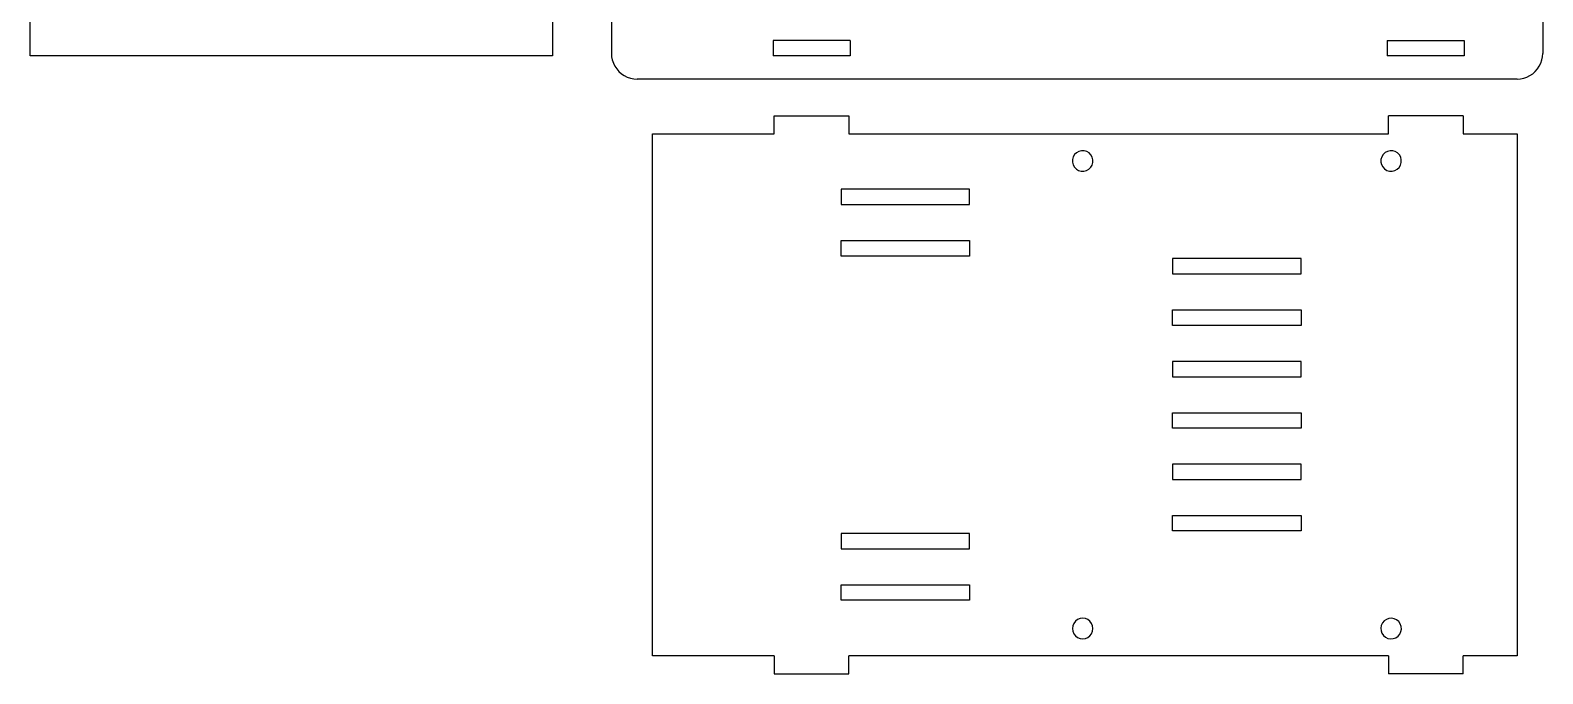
# Model space of a CAD drawing. Extents: x -306 to 306, y -184 to 184.
# Drawn here: x -302.2 to -8, y -184.2 to -58.9 of the extents above; entities that cross this region are included whole.
import ezdxf

# ---------------------------------------------------------------- set-up
doc = ezdxf.new("R2010")
doc.units = 0
doc.layers.get('0').update_dxf_attribs({"linetype": 'CONTINUOUS'})

msp = doc.modelspace()

# ---------------------------------------------------------------- linework, layer by layer
for p, q in [((-7.95, -17.28), (-7.96, -63.44)), ((-189.16, -42.69), (-189.16, -63.44)), ((-302.23, -63.94), (-302.23, -52.44)), ((-200.63, -52.44), (-200.63, -63.94)), ((-142.71, -60.94), (-157.71, -60.94)), ((-157.71, -60.94), (-157.71, -63.94)), ((-142.71, -60.94), (-142.71, -63.94)), ((-38.21, -60.94), (-23.21, -60.94)), ((-38.21, -60.94), (-38.21, -63.94)), ((-23.21, -60.94), (-23.21, -63.94)), ((-200.63, -63.94), (-302.23, -63.94)), ((-189.16, -63.44), (-189.12, -64.09)), ((-189.12, -64.09), (-188.99, -64.73)), ((-188.99, -64.73), (-188.78, -65.35)), ((-142.71, -63.94), (-157.71, -63.94)), ((-23.21, -63.94), (-38.21, -63.94)), ((-8.34, -65.35), (-8.13, -64.73)), ((-8.13, -64.73), (-8, -64.09)), ((-8, -64.09), (-7.96, -63.44)), ((-188.78, -65.35), (-188.49, -65.94)), ((-188.49, -65.94), (-188.13, -66.48)), ((-188.13, -66.48), (-187.7, -66.97)), ((-187.7, -66.97), (-187.21, -67.41)), ((-187.21, -67.41), (-186.66, -67.77)), ((-10.46, -67.77), (-9.91, -67.41)), ((-9.91, -67.41), (-9.42, -66.97)), ((-9.42, -66.97), (-8.99, -66.48)), ((-8.99, -66.48), (-8.63, -65.94)), ((-8.63, -65.94), (-8.34, -65.35)), ((-186.66, -67.77), (-186.08, -68.06)), ((-186.08, -68.06), (-185.46, -68.27)), ((-185.46, -68.27), (-184.81, -68.4)), ((-184.81, -68.4), (-184.16, -68.44)), ((-12.96, -68.44), (-184.16, -68.44)), ((-12.96, -68.44), (-12.31, -68.4)), ((-12.31, -68.4), (-11.66, -68.27)), ((-11.66, -68.27), (-11.05, -68.06)), ((-11.05, -68.06), (-10.46, -67.77)), ((-157.46, -75.58), (-142.96, -75.58)), ((-157.46, -79.08), (-157.46, -75.58)), ((-142.96, -75.58), (-142.96, -79.08)), ((-23.46, -75.58), (-37.96, -75.58)), ((-37.96, -79.08), (-37.96, -75.58)), ((-23.46, -75.58), (-23.46, -79.08)), ((-181.16, -180.68), (-181.16, -79.08)), ((-181.16, -79.08), (-157.46, -79.08)), ((-142.96, -79.08), (-37.96, -79.08)), ((-23.46, -79.08), (-12.96, -79.08)), ((-12.96, -79.08), (-12.96, -180.68)), ((-97.69, -82.4), (-98.2, -82.52)), ((-97.17, -82.4), (-97.69, -82.4)), ((-37.66, -82.39), (-38.17, -82.51)), ((-37.14, -82.41), (-37.66, -82.39)), ((-99.44, -84.09), (-99.45, -84.62)), ((-99.45, -84.62), (-99.32, -85.12)), ((-99.3, -83.59), (-99.44, -84.09)), ((-99.32, -85.12), (-99.06, -85.58)), ((-99.03, -83.14), (-99.3, -83.59)), ((-98.65, -82.78), (-99.03, -83.14)), ((-98.2, -82.52), (-98.65, -82.78)), ((-96.67, -82.55), (-97.17, -82.4)), ((-96.22, -82.81), (-96.67, -82.55)), ((-95.86, -83.19), (-96.22, -82.81)), ((-95.89, -85.62), (-95.62, -85.17)), ((-95.6, -83.64), (-95.86, -83.19)), ((-95.62, -85.17), (-95.48, -84.67)), ((-95.47, -84.15), (-95.6, -83.64)), ((-95.48, -84.67), (-95.47, -84.15)), ((-39.43, -84.07), (-39.45, -84.59)), ((-39.45, -84.59), (-39.33, -85.1)), ((-39.29, -83.57), (-39.43, -84.07)), ((-39.33, -85.1), (-39.08, -85.55)), ((-39.01, -83.12), (-39.29, -83.57)), ((-38.63, -82.76), (-39.01, -83.12)), ((-38.17, -82.51), (-38.63, -82.76)), ((-36.64, -82.56), (-37.14, -82.41)), ((-36.2, -82.83), (-36.64, -82.56)), ((-35.84, -83.21), (-36.2, -82.83)), ((-35.91, -85.64), (-35.63, -85.2)), ((-35.59, -83.67), (-35.84, -83.21)), ((-35.63, -85.2), (-35.49, -84.7)), ((-35.47, -84.18), (-35.59, -83.67)), ((-35.49, -84.7), (-35.47, -84.18)), ((-99.06, -85.58), (-98.7, -85.95)), ((-98.7, -85.95), (-98.25, -86.22)), ((-98.25, -86.22), (-97.75, -86.36)), ((-97.75, -86.36), (-97.23, -86.37)), ((-97.23, -86.37), (-96.72, -86.24)), ((-96.72, -86.24), (-96.27, -85.99)), ((-96.27, -85.99), (-95.89, -85.62)), ((-39.08, -85.55), (-38.72, -85.93)), ((-38.72, -85.93), (-38.28, -86.21)), ((-38.28, -86.21), (-37.78, -86.36)), ((-37.78, -86.36), (-37.26, -86.37)), ((-37.26, -86.37), (-36.75, -86.25)), ((-36.75, -86.25), (-36.29, -86)), ((-36.29, -86), (-35.91, -85.64)), ((-119.46, -89.88), (-144.46, -89.88)), ((-144.46, -89.88), (-144.46, -92.88)), ((-119.46, -92.88), (-119.46, -89.88)), ((-144.46, -92.88), (-119.46, -92.88)), ((-144.46, -102.88), (-144.46, -99.88)), ((-144.46, -99.88), (-119.46, -99.88)), ((-119.46, -99.88), (-119.46, -102.88)), ((-119.46, -102.88), (-144.46, -102.88)), ((-54.96, -103.38), (-79.96, -103.38)), ((-79.96, -103.38), (-79.96, -106.38)), ((-54.96, -106.38), (-54.96, -103.38)), ((-79.96, -106.38), (-54.96, -106.38)), ((-79.96, -113.38), (-54.96, -113.38)), ((-79.96, -116.38), (-79.96, -113.38)), ((-54.96, -113.38), (-54.96, -116.38)), ((-54.96, -116.38), (-79.96, -116.38)), ((-79.96, -123.38), (-79.96, -126.38)), ((-54.96, -123.38), (-79.96, -123.38)), ((-54.96, -126.38), (-54.96, -123.38)), ((-79.96, -126.38), (-54.96, -126.38)), ((-79.96, -136.38), (-79.96, -133.38)), ((-79.96, -133.38), (-54.96, -133.38)), ((-54.96, -133.38), (-54.96, -136.38)), ((-54.96, -136.38), (-79.96, -136.38)), ((-54.96, -143.38), (-79.96, -143.38)), ((-79.96, -143.38), (-79.96, -146.38)), ((-54.96, -146.38), (-54.96, -143.38)), ((-79.96, -146.38), (-54.96, -146.38)), ((-79.96, -153.38), (-54.96, -153.38)), ((-79.96, -156.38), (-79.96, -153.38)), ((-54.96, -153.38), (-54.96, -156.38)), ((-119.46, -156.88), (-144.46, -156.88)), ((-144.46, -156.88), (-144.46, -159.88)), ((-119.46, -159.88), (-119.46, -156.88)), ((-54.96, -156.38), (-79.96, -156.38)), ((-144.46, -159.88), (-119.46, -159.88)), ((-144.46, -169.88), (-144.46, -166.88)), ((-144.46, -166.88), (-119.46, -166.88)), ((-119.46, -166.88), (-119.46, -169.88)), ((-119.46, -169.88), (-144.46, -169.88)), ((-97.98, -173.45), (-98.46, -173.65)), ((-97.46, -173.38), (-97.98, -173.45)), ((-96.94, -173.45), (-97.46, -173.38)), ((-96.46, -173.65), (-96.94, -173.45)), ((-38.38, -173.6), (-38.8, -173.9)), ((-37.88, -173.43), (-38.38, -173.6)), ((-37.36, -173.39), (-37.88, -173.43)), ((-36.85, -173.48), (-37.36, -173.39)), ((-36.38, -173.7), (-36.85, -173.48)), ((-99.39, -174.87), (-99.46, -175.38)), ((-99.46, -175.38), (-99.39, -175.9)), ((-99.19, -174.38), (-99.39, -174.87)), ((-99.39, -175.9), (-99.19, -176.38)), ((-98.87, -173.97), (-99.19, -174.38)), ((-99.19, -176.38), (-98.87, -176.8)), ((-98.46, -173.65), (-98.87, -173.97)), ((-96.05, -173.97), (-96.46, -173.65)), ((-95.73, -174.38), (-96.05, -173.97)), ((-96.05, -176.8), (-95.73, -176.38)), ((-95.53, -174.87), (-95.73, -174.38)), ((-95.73, -176.38), (-95.53, -175.9)), ((-95.46, -175.38), (-95.53, -174.87)), ((-95.53, -175.9), (-95.46, -175.38)), ((-39.36, -174.77), (-39.46, -175.29)), ((-39.46, -175.29), (-39.41, -175.81)), ((-39.41, -175.81), (-39.24, -176.3)), ((-39.14, -174.3), (-39.36, -174.77)), ((-39.24, -176.3), (-38.94, -176.73)), ((-38.8, -173.9), (-39.14, -174.3)), ((-35.98, -174.04), (-36.38, -173.7)), ((-36.11, -176.86), (-35.78, -176.46)), ((-35.68, -174.47), (-35.98, -174.04)), ((-35.78, -176.46), (-35.56, -175.99)), ((-35.51, -174.96), (-35.68, -174.47)), ((-35.56, -175.99), (-35.46, -175.48)), ((-35.46, -175.48), (-35.51, -174.96)), ((-98.87, -176.8), (-98.46, -177.11)), ((-98.46, -177.11), (-97.98, -177.31)), ((-97.98, -177.31), (-97.46, -177.38)), ((-97.46, -177.38), (-96.94, -177.31)), ((-96.94, -177.31), (-96.46, -177.11)), ((-96.46, -177.11), (-96.05, -176.8)), ((-38.94, -176.73), (-38.54, -177.06)), ((-38.54, -177.06), (-38.07, -177.29)), ((-38.07, -177.29), (-37.56, -177.38)), ((-37.56, -177.38), (-37.04, -177.34)), ((-37.04, -177.34), (-36.54, -177.16)), ((-36.54, -177.16), (-36.11, -176.86)), ((-157.46, -180.68), (-181.16, -180.68)), ((-157.46, -180.68), (-157.46, -184.18)), ((-37.96, -180.68), (-142.96, -180.68)), ((-142.96, -184.18), (-142.96, -180.68)), ((-37.96, -180.68), (-37.96, -184.18)), ((-12.96, -180.68), (-23.46, -180.68)), ((-23.46, -184.18), (-23.46, -180.68)), ((-157.46, -184.18), (-142.96, -184.18)), ((-23.46, -184.18), (-37.96, -184.18))]:
    msp.add_line(p, q)

doc.saveas('drawing.dxf')
